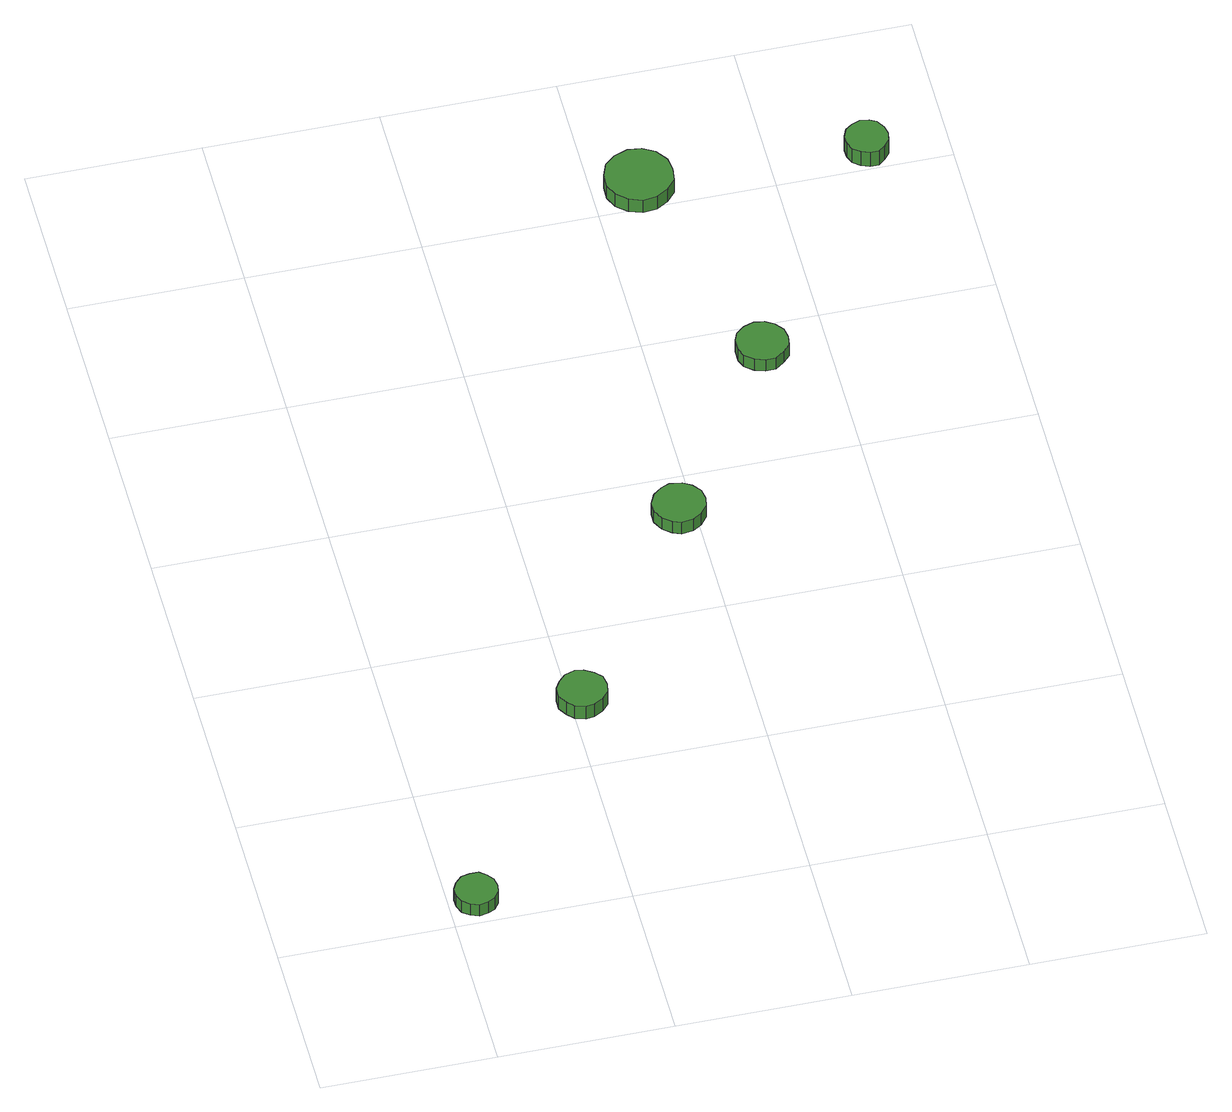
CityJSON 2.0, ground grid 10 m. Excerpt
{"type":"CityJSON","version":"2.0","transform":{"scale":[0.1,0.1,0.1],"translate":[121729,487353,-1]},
"CityObjects":{
"tree1":{"type":"SolitaryVegetationObject","attributes":{"function":"something"},"geometry":[{"type":"MultiSurface","lod":"1","boundaries":[[[0,1,2,3,4,5,6,7,8,9,10,11,12,13,14]],[[15,16,17,18,19,20,21,22,23,24,25,26,27,28,29]],[[0,29,28,1]],[[1,28,27,2]],[[2,27,26,3]],[[3,26,25,4]],[[4,25,24,5]],[[5,24,23,6]],[[6,23,22,7]],[[7,22,21,8]],[[8,21,20,9]],[[9,20,19,10]],[[10,19,18,11]],[[11,18,17,12]],[[12,17,16,13]],[[13,16,15,14]],[[14,15,29,0]]]}]},
"tree2":{"type":"SolitaryVegetationObject","attributes":{"function":"something"},"geometry":[{"type":"MultiSurface","lod":"1","boundaries":[[[30,31,32,33,34,35,36,37,38,39,40,41,42,43,44]],[[45,46,47,48,49,50,51,52,53,54,55,56,57,58,59]],[[30,59,58,31]],[[31,58,57,32]],[[32,57,56,33]],[[33,56,55,34]],[[34,55,54,35]],[[35,54,53,36]],[[36,53,52,37]],[[37,52,51,38]],[[38,51,50,39]],[[39,50,49,40]],[[40,49,48,41]],[[41,48,47,42]],[[42,47,46,43]],[[43,46,45,44]],[[44,45,59,30]]]}]},
"tree3":{"type":"SolitaryVegetationObject","attributes":{"function":"something"},"geometry":[{"type":"MultiSurface","lod":"1","boundaries":[[[60,61,62,63,64,65,66,67,68,69,70,71,72,73,74]],[[75,76,77,78,79,80,81,82,83,84,85,86,87,88,89]],[[60,89,88,61]],[[61,88,87,62]],[[62,87,86,63]],[[63,86,85,64]],[[64,85,84,65]],[[65,84,83,66]],[[66,83,82,67]],[[67,82,81,68]],[[68,81,80,69]],[[69,80,79,70]],[[70,79,78,71]],[[71,78,77,72]],[[72,77,76,73]],[[73,76,75,74]],[[74,75,89,60]]]}]},
"tree4":{"type":"SolitaryVegetationObject","attributes":{"function":"something"},"geometry":[{"type":"MultiSurface","lod":"1","boundaries":[[[90,91,92,93,94,95,96,97,98,99,100,101,102,103,104]],[[105,106,107,108,109,110,111,112,113,114,115,116,117,118,119]],[[90,119,118,91]],[[91,118,117,92]],[[92,117,116,93]],[[93,116,115,94]],[[94,115,114,95]],[[95,114,113,96]],[[96,113,112,97]],[[97,112,111,98]],[[98,111,110,99]],[[99,110,109,100]],[[100,109,108,101]],[[101,108,107,102]],[[102,107,106,103]],[[103,106,105,104]],[[104,105,119,90]]]}]},
"tree5":{"type":"SolitaryVegetationObject","attributes":{"function":"something"},"geometry":[{"type":"MultiSurface","lod":"1","boundaries":[[[120,121,122,123,124,125,126,127,128,129,130,131,132,133,134]],[[135,136,137,138,139,140,141,142,143,144,145,146,147,148,149]],[[120,149,148,121]],[[121,148,147,122]],[[122,147,146,123]],[[123,146,145,124]],[[124,145,144,125]],[[125,144,143,126]],[[126,143,142,127]],[[127,142,141,128]],[[128,141,140,129]],[[129,140,139,130]],[[130,139,138,131]],[[131,138,137,132]],[[132,137,136,133]],[[133,136,135,134]],[[134,135,149,120]]]}]},
"tree6":{"type":"SolitaryVegetationObject","attributes":{"function":"something"},"geometry":[{"type":"MultiSurface","lod":"1","boundaries":[[[150,151,152,153,154,155,156,157,158,159,160,161,162,163,164]],[[165,166,167,168,169,170,171,172,173,174,175,176,177,178,179]],[[150,179,178,151]],[[151,178,177,152]],[[152,177,176,153]],[[153,176,175,154]],[[154,175,174,155]],[[155,174,173,156]],[[156,173,172,157]],[[157,172,171,158]],[[158,171,170,159]],[[159,170,169,160]],[[160,169,168,161]],[[161,168,167,162]],[[162,167,166,163]],[[163,166,165,164]],[[164,165,179,150]]]}]}
},
"vertices":[
[28,17,15],[27,22,15],[24,26,15],[20,29,15],[15,29,15],[10,28,15],[6,24,15],[4,20,15],[4,15,15],[6,10,15],[10,7,15],[15,5,15],[20,6,15],[24,8,15],[27,12,15],[27,12,6],[24,8,6],[20,6,6],[15,5,6],[10,7,6],[6,10,6],[4,15,6],[4,20,6],[6,24,6],[10,28,6],[15,29,6],[20,29,6],[24,26,6],[27,22,6],[28,17,6],
[121,149,16],[120,155,16],[116,159,16],[111,162,16],[106,163,16],[100,161,16],[96,157,16],[93,152,16],[93,146,16],[96,141,16],[100,137,16],[106,135,16],[111,136,16],[116,139,16],[120,143,16],[120,143,6],[116,139,6],[111,136,6],[106,135,6],[100,137,6],[96,141,6],[93,146,6],[93,152,6],[96,157,6],[100,161,6],[106,163,6],[111,162,6],[116,159,6],[120,155,6],[121,149,6],
[206,273,15],[205,279,15],[201,284,15],[196,287,15],[189,288,15],[184,286,15],[179,282,15],[176,276,15],[176,270,15],[179,264,15],[184,260,15],[189,258,15],[196,259,15],[201,262,15],[205,267,15],[205,267,6],[201,262,6],[196,259,6],[189,258,6],[184,260,6],[179,264,6],[176,270,6],[176,276,6],[179,282,6],[184,286,6],[189,288,6],[196,287,6],[201,284,6],[205,279,6],[206,273,6],
[278,380,15],[277,386,15],[273,391,15],[268,394,15],[262,395,15],[256,393,15],[251,389,15],[249,384,15],[249,377,15],[251,372,15],[256,368,15],[262,366,15],[268,366,15],[273,370,15],[277,374,15],[277,374,6],[273,370,6],[268,366,6],[262,366,6],[256,368,6],[251,372,6],[249,377,6],[249,384,6],[251,389,6],[256,393,6],[262,395,6],[268,394,6],[273,391,6],[277,386,6],[278,380,6],
[245,515,17],[244,523,17],[239,530,17],[232,534,17],[224,535,17],[216,532,17],[210,527,17],[207,519,17],[207,511,17],[210,504,17],[216,499,17],[224,496,17],[232,497,17],[239,501,17],[244,507,17],[244,507,7],[239,501,7],[232,497,7],[224,496,7],[216,499,7],[210,504,7],[207,511,7],[207,519,7],[210,527,7],[216,532,7],[224,535,7],[232,534,7],[239,530,7],[244,523,7],[245,515,7],
[366,513,18],[365,518,18],[362,523,18],[358,525,18],[353,526,18],[348,524,18],[344,521,18],[342,516,18],[342,511,18],[344,506,18],[348,503,18],[353,501,18],[358,501,18],[362,504,18],[365,508,18],[365,508,7],[362,504,7],[358,501,7],[353,501,7],[348,503,7],[344,506,7],[342,511,7],[342,516,7],[344,521,7],[348,524,7],[353,526,7],[358,525,7],[362,523,7],[365,518,7],[366,513,7]
]}
